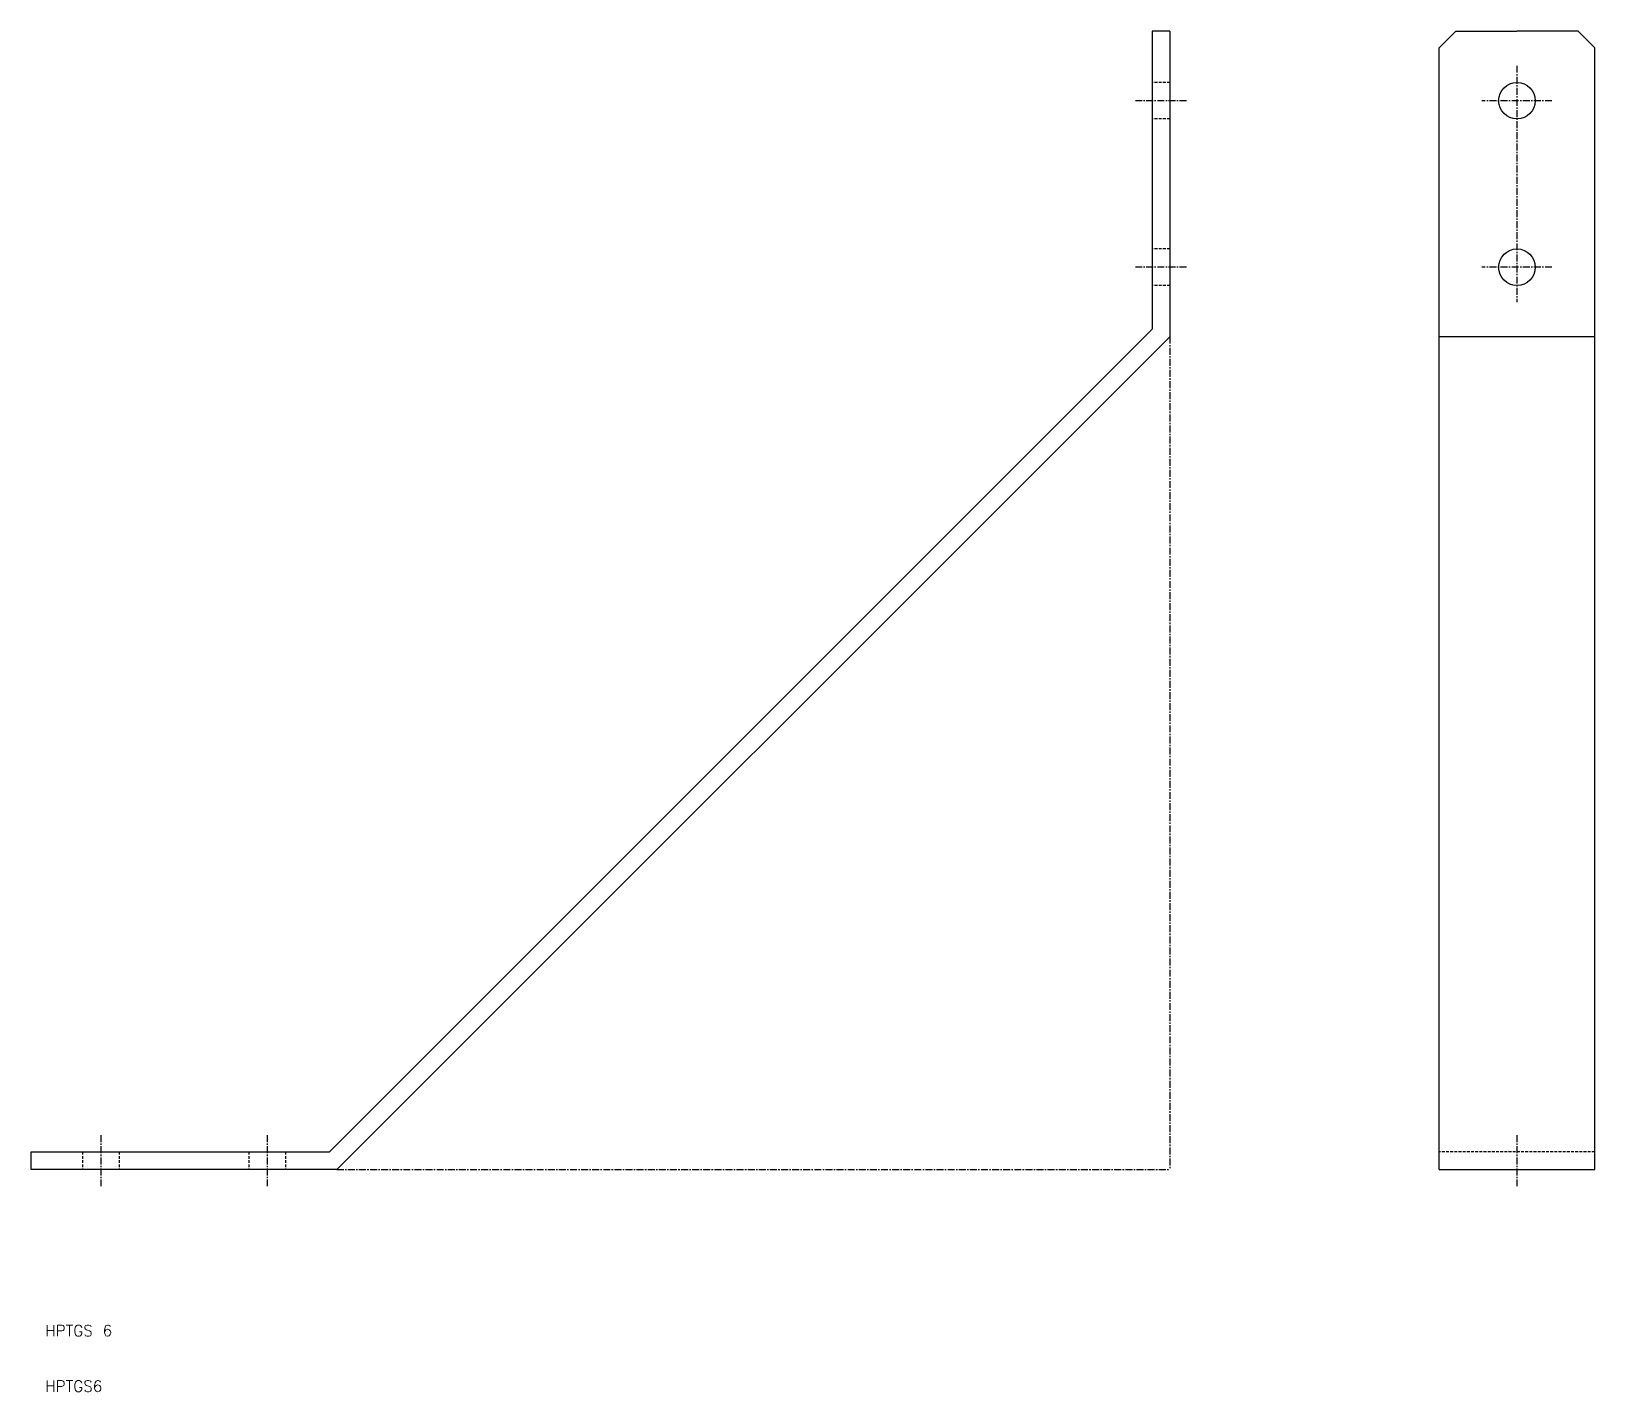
# Model space of a CAD drawing. Extents: x -205 to 77, y -40 to 205.
import ezdxf

# ---------------------------------------------------------------- set-up
doc = ezdxf.new("R2010")
doc.units = 0
doc.linetypes.add('CENTER', pattern=[2, 1.25, -0.25, 0.25, -0.25])
doc.linetypes.add('DASHED', pattern=[0.75, 0.5, -0.25])
doc.layers.get('0').update_dxf_attribs({"linetype": 'CONTINUOUS'})
doc.layers.add('CENTER', color=1, linetype='CENTER')
doc.styles.get("Standard").update_dxf_attribs({"font": 'txt.shx', "bigfont": 'bigfont.shx'})

msp = doc.modelspace()

# ---------------------------------------------------------------- linework, layer by layer
at = {"color": 7, "linetype": 'CONTINUOUS'}
for p, q in [((0, 205), (-3.2, 205)), ((-3.2, 205), (-3.2, 151.33)), ((0, 205), (0, 150)), ((48.5, 202), (51.5, 205)), ((51.5, 205), (62.5, 205)), ((73.5, 205), (62.5, 205)), ((76.5, 202), (73.5, 205)), ((48.5, 0), (48.5, 202)), ((76.5, 0), (76.5, 202)), ((-151.33, 3.2), (-3.2, 151.33)), ((-150, 0), (0, 150)), ((76.5, 150), (48.5, 150)), ((-205, 3.2), (-151.33, 3.2)), ((-205, 0), (-205, 3.2)), ((-150, 0), (-205, 0)), ((48.5, 0), (76.5, 0))]:
    msp.add_line(p, q, dxfattribs=at)
at = {"color": 3, "linetype": 'DASHED'}
for p, q in [((0, 195.8), (-3.2, 195.8)), ((0, 189.2), (-3.2, 189.2)), ((0, 165.8), (-3.2, 165.8)), ((0, 159.2), (-3.2, 159.2)), ((-195.8, 3.2), (-195.8, 0)), ((-189.2, 3.2), (-189.2, 0)), ((-165.8, 3.2), (-165.8, 0)), ((-159.2, 3.2), (-159.2, 0)), ((76.5, 3.2), (48.5, 3.2))]:
    msp.add_line(p, q, dxfattribs=at)
at = {"color": 7, "linetype": 'CONTINUOUS'}
for centre in [(62.5, 192.5), (62.5, 162.5)]:
    msp.add_circle(centre, 3.3, dxfattribs=at)
at = {"layer": 'CENTER', "color": 1, "linetype": 'CENTER'}
for p, q in [((62.5, 198.8), (62.5, 156.2)), ((3, 192.5), (-6.2, 192.5)), ((68.8, 192.5), (56.2, 192.5)), ((3, 162.5), (-6.2, 162.5)), ((68.8, 162.5), (56.2, 162.5)), ((0, 150), (0, 0)), ((-192.5, 6.2), (-192.5, -3)), ((-162.5, 6.2), (-162.5, -3)), ((62.5, 6.2), (62.5, -3)), ((-150, 0), (0, 0))]:
    msp.add_line(p, q, dxfattribs=at)

# ---------------------------------------------------------------- texts
at = {"color": 7, "linetype": 'CONTINUOUS'}
for s, p in [('HPTGS 6', (-202.5, -30)), ('HPTGS6', (-202.5, -40))]:
    msp.add_text(s, height=2, dxfattribs=at).set_placement(p)

doc.saveas('drawing.dxf')
